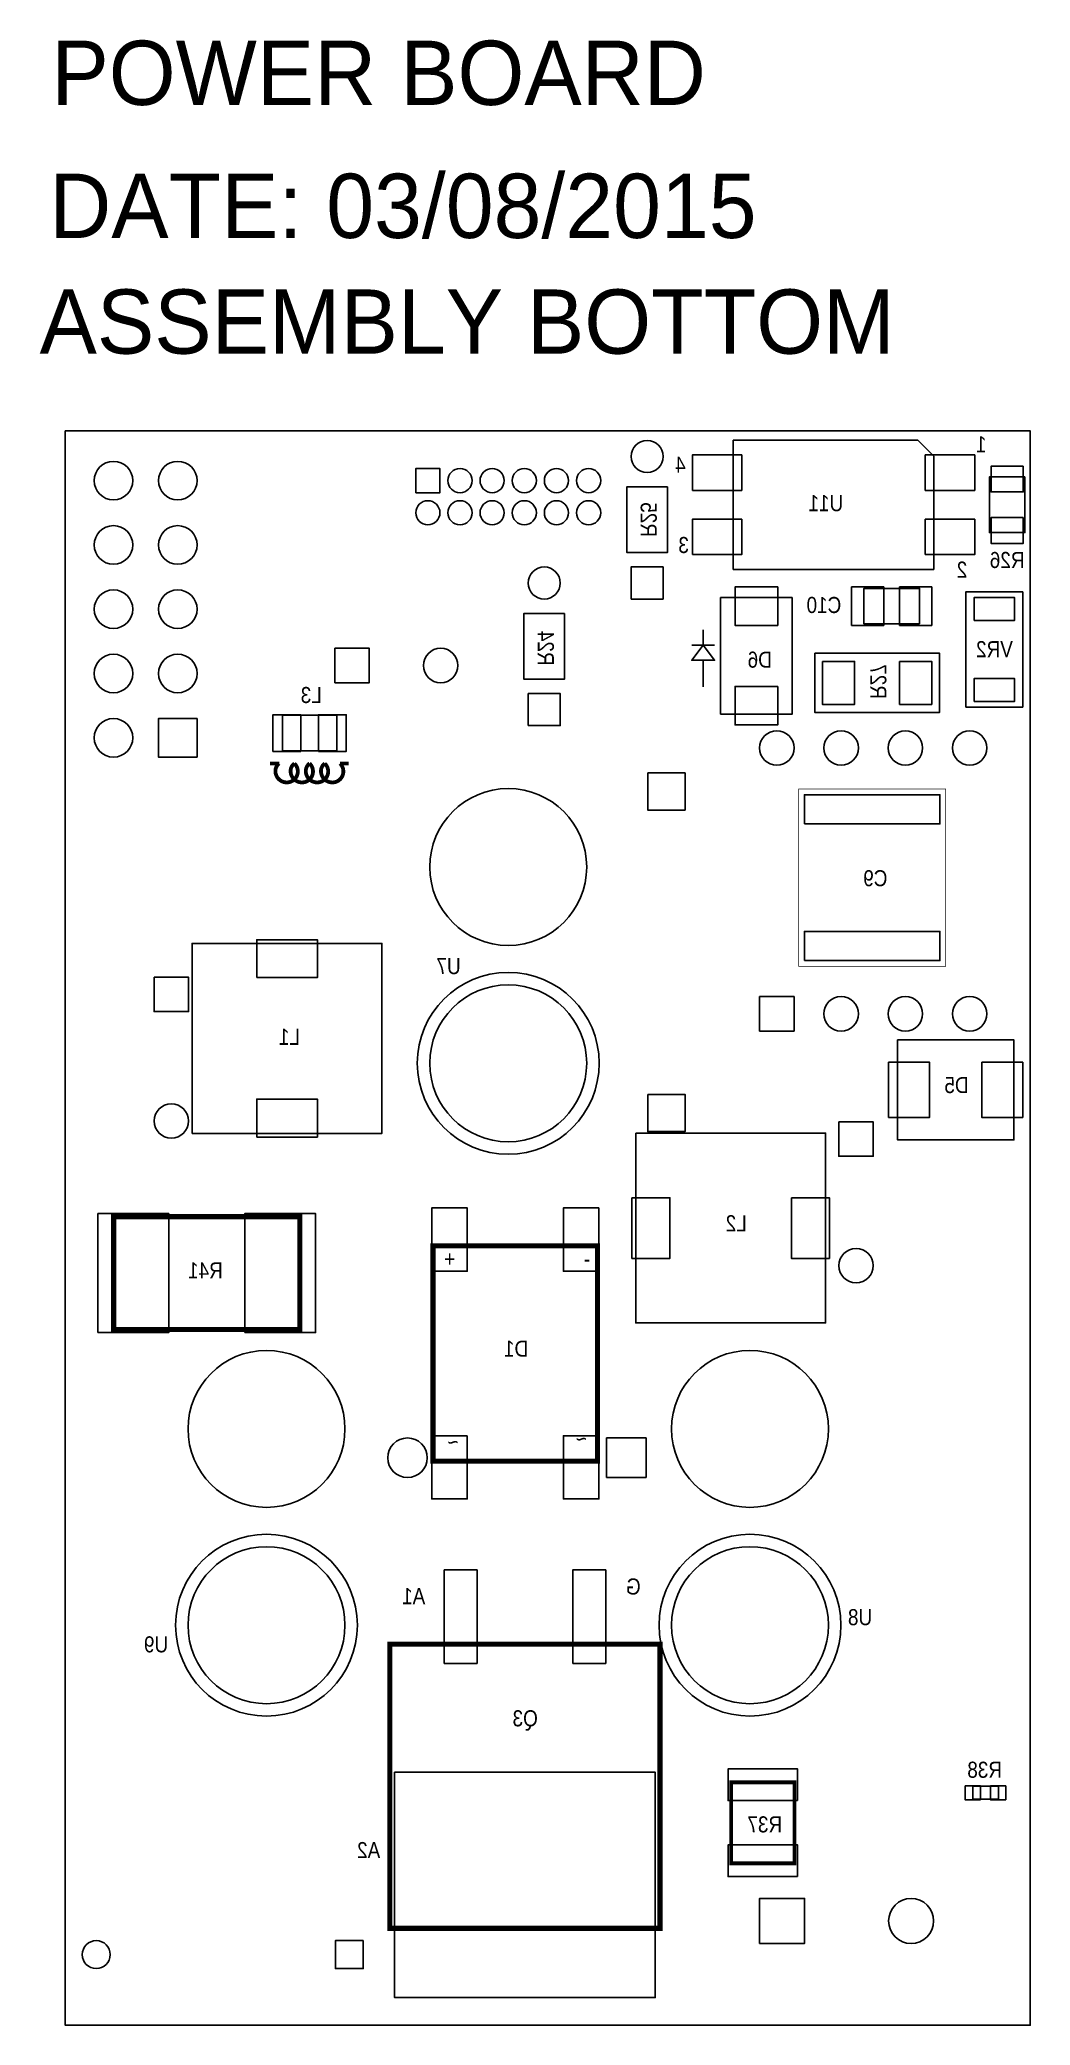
# Model space of a CAD drawing. Extents: x -6.9 to 32.3, y -40.3 to 38.2.
import ezdxf
from ezdxf.enums import TextEntityAlignment as Align

# ---------------------------------------------------------------- set-up
doc = ezdxf.new("R2010")
doc.units = 0
for name, color, linetype in [('BG_ASSEMBLY_DETAIL', 1, 'CONTINUOUS'), ('BG_OUTLINE', 2, 'CONTINUOUS'), ('DF_FILM_LABEL_OUTLINE', 3, 'CONTINUOUS'), ('PG_ASSEMBLY_BOTTOM', 5, 'CONTINUOUS'), ('PIN_BOTTOM', 6, 'CONTINUOUS'), ('RD_ASSEMBLY_BOTTOM', 7, 'CONTINUOUS')]:
    doc.layers.add(name, color=color, linetype=linetype)

msp = doc.modelspace()

# ---------------------------------------------------------------- linework, layer by layer
at = {"layer": 'BG_OUTLINE'}
msp.add_lwpolyline([(-5.842, 22.733), (32.282892, 22.733), (32.282892, -40.259), (-5.842, -40.259)], close=True, dxfattribs=at)
at = {"layer": 'PG_ASSEMBLY_BOTTOM'}
for points in [[(28.471114, 17.262094), (20.550886, 17.262094), (20.550886, 22.361906), (27.836114, 22.361906), (28.471114, 21.726906)], [(17.9451, 20.52193), (17.9451, 17.921986), (16.3449, 17.921986), (16.3449, 20.52193)], [(32.07004, 20.91182), (32.07004, 18.71218), (30.66796, 18.71218), (30.66796, 20.91182)], [(27.906726, 15.106904), (25.707086, 15.106904), (25.707086, 16.508984), (27.906726, 16.508984)], [(22.878034, 16.14297), (22.878034, 11.54303), (20.047966, 11.54303), (20.047966, 16.14297)], [(29.736034, 11.821922), (29.736034, 16.372078), (31.985966, 16.372078), (31.985966, 11.821922)], [(13.8811, 15.521686), (13.8811, 12.921742), (12.2809, 12.921742), (12.2809, 15.521686)], [(23.769066, 13.9446), (23.769066, 11.6078), (28.696666, 11.6078), (28.696666, 13.9446)], [(2.735072, 11.495024), (4.884928, 11.495024), (4.884928, 10.094976), (2.735072, 10.094976)], [(-0.829056, -5.020056), (-0.829056, 2.480056), (6.671056, 2.480056), (6.671056, -5.020056)], [(27.03703, -1.326896), (31.63697, -1.326896), (31.63697, -5.277104), (27.03703, -5.277104)], [(16.696944, -5.012944), (24.197056, -5.012944), (24.197056, -12.513056), (16.696944, -12.513056)], [(31.024068, -31.32201), (30.008068, -31.32201), (30.008068, -30.81401), (31.024068, -30.81401)]]:
    msp.add_lwpolyline(points, close=True, dxfattribs=at)
for points in [[(19.809968, 14.269974), (18.910046, 14.269974)], [(19.35988, 12.61999), (19.35988, 13.670026), (19.809968, 13.670026), (19.35988, 14.269974), (18.910046, 13.670026), (19.35988, 13.670026)], [(19.35988, 14.269974), (19.35988, 14.869922)]]:
    msp.add_lwpolyline(points, dxfattribs=at)
at = {"layer": 'PG_ASSEMBLY_BOTTOM', "const_width": 0.150114}
for points in [[(3.210052, 9.593072, -0.677032), (2.910078, 8.84301, -0.414328), (2.45999, 9.293098, -0.236089), (2.610104, 9.593072), (2.241042, 9.593072)], [(3.059938, 9.293098, -0.236069), (3.210052, 9.593072)], [(3.81, 9.593072, -0.677082), (3.510026, 8.84301)], [(3.659886, 9.293098, -0.23605), (3.81, 9.593072)], [(4.409948, 9.593072, -0.677132), (4.109974, 8.84301)], [(4.260088, 9.293098, -0.236), (4.409948, 9.593072)], [(4.709922, 8.84301, 0.677182), (5.009896, 9.593072), (5.356098, 9.593072)], [(3.510026, 8.84301, -0.414306), (3.059938, 9.293098)], [(4.109974, 8.84301, -0.414283), (3.659886, 9.293098)], [(4.709922, 8.84301, -0.414205), (4.260088, 9.293098)]]:
    msp.add_lwpolyline(points, format="xyb", dxfattribs=at)
at = {"layer": 'PG_ASSEMBLY_BOTTOM'}
for points, const_width in [([(23.135082, 1.57988), (23.135082, 8.58012), (28.934918, 8.58012), (28.934918, 1.57988)], 0.0254), ([(3.422904, -12.768072), (-3.930904, -12.768072), (-3.930904, -8.313928), (3.422904, -8.313928)], 0.2032), ([(15.18793, -17.971008), (8.68807, -17.971008), (8.68807, -9.460992), (15.18793, -9.460992)], 0.2032), ([(6.983984, -25.200356), (17.654016, -25.200356), (17.654016, -36.430204), (6.983984, -36.430204)], 0.2032), ([(22.966934, -30.658054), (22.966934, -33.857946), (20.467066, -33.857946), (20.467066, -30.658054)], 0.1524)]:
    msp.add_lwpolyline(points, close=True, dxfattribs=dict(at, const_width=const_width))
for points in [[(15.25016, -2.25298, 1), (8.066024, -2.25298, 1)], [(5.69976, -24.45258, 1), (-1.484376, -24.45258, 1)], [(24.80056, -24.45258, 1), (17.616424, -24.45258, 1)]]:
    msp.add_lwpolyline(points, format="xyb", close=True, dxfattribs=at)
at = {"layer": 'PIN_BOTTOM'}
for points in [[(8.005572, 20.28952), (8.005572, 21.244306), (8.960358, 21.244306), (8.960358, 20.28952)], [(18.936081, 20.381976), (20.886039, 20.381976), (20.886039, 21.782024), (18.936081, 21.782024)], [(28.135961, 20.381976), (30.085919, 20.381976), (30.085919, 21.782024), (28.135961, 21.782024)], [(32.004, 21.336), (30.734, 21.336), (30.734, 20.32), (32.004, 20.32)], [(18.936081, 17.841976), (20.886039, 17.841976), (20.886039, 19.242024), (18.936081, 19.242024)], [(28.135961, 17.841976), (30.085919, 17.841976), (30.085919, 19.242024), (28.135961, 19.242024)], [(32.004, 19.304), (30.734, 19.304), (30.734, 18.288), (32.004, 18.288)], [(16.512032, 16.088868), (17.777968, 16.088868), (17.777968, 17.354804), (16.512032, 17.354804)], [(22.302978, 16.567912), (20.623022, 16.567912), (20.623022, 15.047976), (22.302978, 15.047976)], [(26.491946, 15.045944), (26.491946, 16.569944), (25.221946, 16.569944), (25.221946, 15.045944)], [(28.391866, 15.045944), (28.391866, 16.569944), (27.121866, 16.569944), (27.121866, 15.045944)], [(30.061027, 15.246985), (31.660973, 15.246985), (31.660973, 16.146907), (30.061027, 16.146907)], [(4.807966, 12.781026), (4.807966, 14.142974), (6.169914, 14.142974), (6.169914, 12.781026)], [(24.073866, 13.6271), (24.073866, 11.9253), (25.343866, 11.9253), (25.343866, 13.6271)], [(27.121866, 13.6271), (27.121866, 11.9253), (28.391866, 11.9253), (28.391866, 13.6271)], [(22.302978, 12.638024), (20.623022, 12.638024), (20.623022, 11.118088), (22.302978, 11.118088)], [(30.061027, 12.047093), (31.660973, 12.047093), (31.660973, 12.947015), (30.061027, 12.947015)], [(12.448032, 11.088624), (13.713968, 11.088624), (13.713968, 12.35456), (12.448032, 12.35456)], [(-0.635, 9.84504), (-2.159, 9.84504), (-2.159, 11.36904), (-0.635, 11.36904)], [(2.360041, 10.069957), (3.460115, 10.069957), (3.460115, 11.520043), (2.360041, 11.520043)], [(4.159885, 10.069957), (5.259959, 10.069957), (5.259959, 11.520043), (4.159885, 11.520043)], [(17.171035, 9.219565), (18.642965, 9.219565), (18.642965, 7.747635), (17.171035, 7.747635)], [(23.359999, 7.204964), (28.710001, 7.204964), (28.710001, 8.355076), (23.359999, 8.355076)], [(1.720977, 1.130046), (4.121023, 1.130046), (4.121023, 2.63017), (1.720977, 2.63017)], [(23.359999, 1.804924), (28.710001, 1.804924), (28.710001, 2.955036), (23.359999, 2.955036)], [(-2.331974, 1.148842), (-0.970026, 1.148842), (-0.970026, -0.213106), (-2.331974, -0.213106)], [(22.950424, -0.979424), (21.588476, -0.979424), (21.588476, 0.382524), (22.950424, 0.382524)], [(26.687018, -2.211959), (26.687018, -4.392041), (28.30703, -4.392041), (28.30703, -2.211959)], [(30.36697, -2.211959), (30.36697, -4.392041), (31.986982, -4.392041), (31.986982, -2.211959)], [(1.720977, -5.17017), (4.121023, -5.17017), (4.121023, -3.670046), (1.720977, -3.670046)], [(17.171035, -3.480435), (18.642965, -3.480435), (18.642965, -4.952365), (17.171035, -4.952365)], [(24.719026, -4.566158), (26.080974, -4.566158), (26.080974, -5.928106), (24.719026, -5.928106)], [(16.54683, -7.562977), (16.54683, -9.963023), (18.046954, -9.963023), (18.046954, -7.562977)], [(22.847046, -7.562977), (22.847046, -9.963023), (24.34717, -9.963023), (24.34717, -7.562977)], [(-4.553966, -12.891008), (-1.75387, -12.891008), (-1.75387, -8.190992), (-4.553966, -8.190992)], [(1.24587, -12.891008), (4.045966, -12.891008), (4.045966, -8.190992), (1.24587, -8.190992)], [(8.638032, -10.465943), (10.03808, -10.465943), (10.03808, -7.965821), (8.638032, -7.965821)], [(15.237968, -7.965821), (13.83792, -7.965821), (13.83792, -10.465943), (15.237968, -10.465943)], [(10.03808, -16.966057), (8.638032, -16.966057), (8.638032, -19.466179), (10.03808, -19.466179)], [(15.237968, -16.966057), (13.83792, -16.966057), (13.83792, -19.466179), (15.237968, -19.466179)], [(17.104106, -17.054068), (17.104106, -18.616168), (15.542006, -18.616168), (15.542006, -17.054068)], [(9.129014, -25.965277), (10.428986, -25.965277), (10.428986, -22.265259), (9.129014, -22.265259)], [(14.209014, -25.965277), (15.508986, -25.965277), (15.508986, -22.265259), (14.209014, -22.265259)], [(7.169023, -30.265243), (7.169023, -39.165149), (17.468977, -39.165149), (17.468977, -30.265243)], [(23.092156, -31.38297), (23.092156, -30.133036), (20.342098, -30.133036), (20.342098, -31.38297)], [(30.315916, -31.3563), (30.315916, -30.80512), (29.716476, -30.80512), (29.716476, -31.3563)], [(31.31566, -31.3563), (31.31566, -30.80512), (30.71622, -30.80512), (30.71622, -31.3563)], [(23.092156, -34.383218), (23.092156, -33.133284), (20.342098, -33.133284), (20.342098, -34.383218)], [(21.59, -37.027104), (21.59, -35.249104), (23.368, -35.249104), (23.368, -37.027104)], [(5.93344, -36.91255), (5.93344, -38.01745), (4.82854, -38.01745), (4.82854, -36.91255)]]:
    msp.add_lwpolyline(points, close=True, dxfattribs=at)
for centre, radius in [((17.145, 21.72208), 0.632968), ((-3.937, 20.76704), 0.762), ((-1.397, 20.76704), 0.762), ((9.753092, 20.76704), 0.477393), ((11.023092, 20.76704), 0.477393), ((12.293092, 20.76704), 0.477393), ((13.563092, 20.76704), 0.477393), ((14.833092, 20.76704), 0.477393), ((8.483092, 19.49704), 0.477393), ((9.753092, 19.49704), 0.477393), ((11.023092, 19.49704), 0.477393), ((12.293092, 19.49704), 0.477393), ((13.563092, 19.49704), 0.477393), ((14.833092, 19.49704), 0.477393), ((-3.937, 18.22704), 0.762), ((-1.397, 18.22704), 0.762), ((13.081, 16.721836), 0.632968), ((-3.937, 15.68704), 0.762), ((-1.397, 15.68704), 0.762), ((8.98906, 13.462), 0.680974), ((-3.937, 13.14704), 0.762), ((-1.397, 13.14704), 0.762), ((-3.937, 10.60704), 0.762), ((22.26945, 10.20445), 0.680974), ((24.80945, 10.20445), 0.680974), ((27.34945, 10.20445), 0.680974), ((29.88945, 10.20445), 0.680974), ((11.658092, 5.501894), 3.099943), ((11.658092, -2.25298), 3.099943), ((24.80945, -0.29845), 0.680974), ((27.34945, -0.29845), 0.680974), ((29.88945, -0.29845), 0.680974), ((-1.651, -4.532122), 0.680974), ((25.4, -10.247122), 0.680974), ((2.107692, -16.697706), 3.099943), ((21.208492, -16.697706), 3.099943), ((7.679944, -17.835118), 0.78105), ((2.107692, -24.45258), 3.099943), ((21.208492, -24.45258), 3.099943), ((27.573986, -36.138104), 0.889), ((-4.61899, -37.465), 0.55245)]:
    msp.add_circle(centre, radius, dxfattribs=at)

# ---------------------------------------------------------------- texts
at = {"layer": 'BG_ASSEMBLY_DETAIL', "text_generation_flag": 2, "width": 0.88}
for s, p in [('G', (16.891, -23.241)), ('A1', (8.382, -23.622)), ('A2', (6.604, -33.655))]:
    msp.add_text(s, height=0.635, dxfattribs=at).set_placement(p)
at = {"layer": 'DF_FILM_LABEL_OUTLINE'}
for s, p in [('POWER BOARD', (-6.3881, 35.608514)), ('DATE: 03/08/2015', (-6.477, 30.353))]:
    msp.add_text(s, height=2.54, dxfattribs=at).set_placement(p)
at = {"layer": 'PG_ASSEMBLY_BOTTOM'}
msp.add_text('ASSEMBLY BOTTOM', height=2.54, dxfattribs=at).set_placement((-6.858, 25.781))
at = {"layer": 'PG_ASSEMBLY_BOTTOM', "text_generation_flag": 2, "width": 0.88}
for s, p in [('1', (30.5562, 21.886418)), ('4', (18.669, 21.082)), ('3', (18.796, 17.907)), ('2', (29.7942, 16.933418)), ('+', (9.5631, -10.295382)), ('-', (14.8971, -10.295382)), ('~', (9.6901, -17.534382)), ('~', (14.7701, -17.407382))]:
    msp.add_text(s, height=0.635, dxfattribs=at).set_placement(p)
at = {"layer": 'RD_ASSEMBLY_BOTTOM', "text_generation_flag": 2, "width": 0.88}
for s, p in [('R25', (16.891, 18.542)), ('R24', (12.827, 13.459714))]:
    msp.add_text(s, height=0.635, rotation=270, dxfattribs=at).set_placement(p)
for s, p in [('U11', (24.892, 19.558)), ('VR2', (31.59506, 13.791946)), ('D6', (22.0726, 13.377418)), ('L3', (4.2926, 11.980164)), ('U7', (9.779, 1.27)), ('L1', (3.429, -1.524)), ('D5', (29.845, -3.429)), ('L2', (21.082, -8.89)), ('R41', (0.381, -10.752836)), ('D1', (12.446, -13.843)), ('U8', (26.034492, -24.45258)), ('U9', (-1.778, -25.527)), ('Q3', (12.827, -28.448)), ('R37', (22.479, -32.639))]:
    msp.add_text(s, height=0.635, dxfattribs=at).set_placement(p)
for s, p in [('R26', (31.369, 17.314418)), ('C10', (24.13, 15.536418)), ('C9', (26.162, 4.741418)), ('R38', (30.48, -30.48))]:
    msp.add_text(s, height=0.635, dxfattribs=at).set_placement(p, align=Align.CENTER)
msp.add_text('R27', height=0.635, rotation=270, dxfattribs=at).set_placement((25.96007, 12.827), align=Align.CENTER)

doc.saveas('drawing.dxf')
